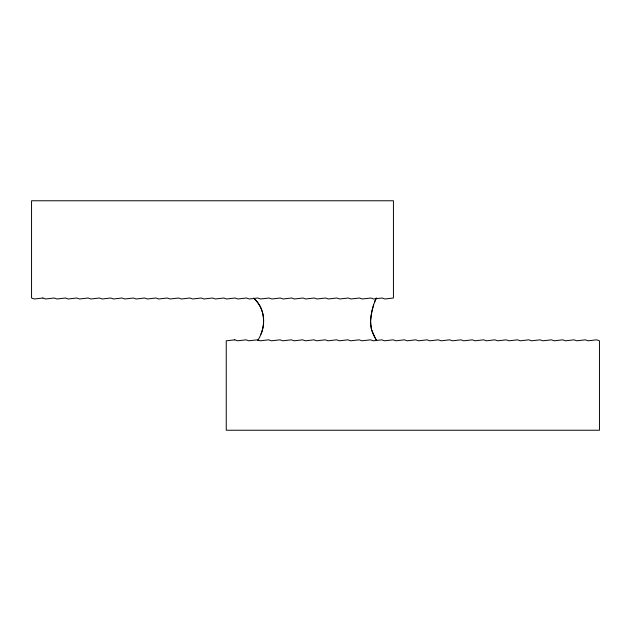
<?xml version="1.0" encoding="UTF-8"?>
<svg xmlns="http://www.w3.org/2000/svg" width="631" height="631" viewBox="0 0 631 631"><rect width="100%" height="100%" fill="white"/><g stroke="black" fill="none" stroke-linecap="round" stroke-linejoin="round"><path stroke-width="0.95" d="M373.623 304.923A66.192 66.192 0 0 0 370.578 321.376C370.231 327.954 372.763 334.312 376.25 339.778M370.586 321.376L371.501 329.469L375.13 337.932M260.974 334.154C266.179 321.952 263.75 306.895 253.599 298.147M374.577 302.146L376.25 298.037M376.202 298.14L375.95 298.715A66.61 66.61 0 0 0 370.563 321.376M253.78 298.337C263.868 307.092 265.856 321.692 261.147 333.696A34.382 34.382 0 0 1 257.7 340.503M375.871 339.17L376.668 340.417M42.861 298.006L34.334 298.984L31.55 298.006L31.55 200.768L393.436 200.768L393.436 298.006L384.91 298.984L382.134 298.006L373.607 298.984L370.823 298.006L362.297 298.984L359.512 298.006L350.986 298.984L348.202 298.006L339.675 298.984L336.899 298.006L328.365 298.984L325.588 298.006L317.062 298.984L314.277 298.006L305.751 298.984L302.967 298.006L294.44 298.984L291.656 298.006L283.13 298.984L280.353 298.006L271.819 298.984L269.043 298.006L260.516 298.984L257.732 298.006L249.206 298.984L246.421 298.006L237.895 298.984L235.111 298.006L226.584 298.984L223.808 298.006L215.274 298.984L212.497 298.006L203.971 298.984L201.186 298.006L192.66 298.984L189.876 298.006L181.349 298.984L178.565 298.006L170.039 298.984L167.262 298.006L158.728 298.984L155.952 298.006L147.425 298.984L144.641 298.006L136.115 298.984L133.33 298.006L124.804 298.984L122.02 298.006L113.493 298.984L110.717 298.006L102.183 298.984L99.406 298.006L90.88 298.984L88.095 298.006L79.569 298.984L76.785 298.006L68.258 298.984L65.474 298.006L56.948 298.984L54.171 298.006L45.637 298.984L42.861 298.006M234.779 339.833L226.253 340.803L226.253 430.232L599.45 430.232L599.45 340.803L596.666 339.833L588.139 340.803L585.363 339.833L576.829 340.803L574.052 339.833L565.526 340.803L562.742 339.833L554.215 340.803L551.431 339.833L542.905 340.803L540.12 339.833L531.594 340.803L528.817 339.833L520.283 340.803L517.507 339.833L508.98 340.803L506.196 339.833L497.67 340.803L494.885 339.833L486.359 340.803L483.575 339.833L475.048 340.803L472.272 339.833L463.738 340.803L460.961 339.833L452.435 340.803L449.651 339.833L441.124 340.803L438.34 339.833L429.814 340.803L427.029 339.833L418.503 340.803L415.726 339.833L407.192 340.803L404.416 339.833L395.889 340.803L393.105 339.833L384.579 340.803L381.794 339.833L373.268 340.803L370.484 339.833L361.957 340.803L359.181 339.833L350.647 340.803L347.87 339.833L339.344 340.803L336.56 339.833L328.033 340.803L325.249 339.833L316.723 340.803L313.938 339.833L305.412 340.803L302.635 339.833L294.101 340.803L291.325 339.833L282.798 340.803L280.014 339.833L271.488 340.803L268.703 339.833L260.177 340.803L257.393 339.833L248.866 340.803L246.09 339.833L237.564 340.803L234.779 339.833"/></g></svg>
